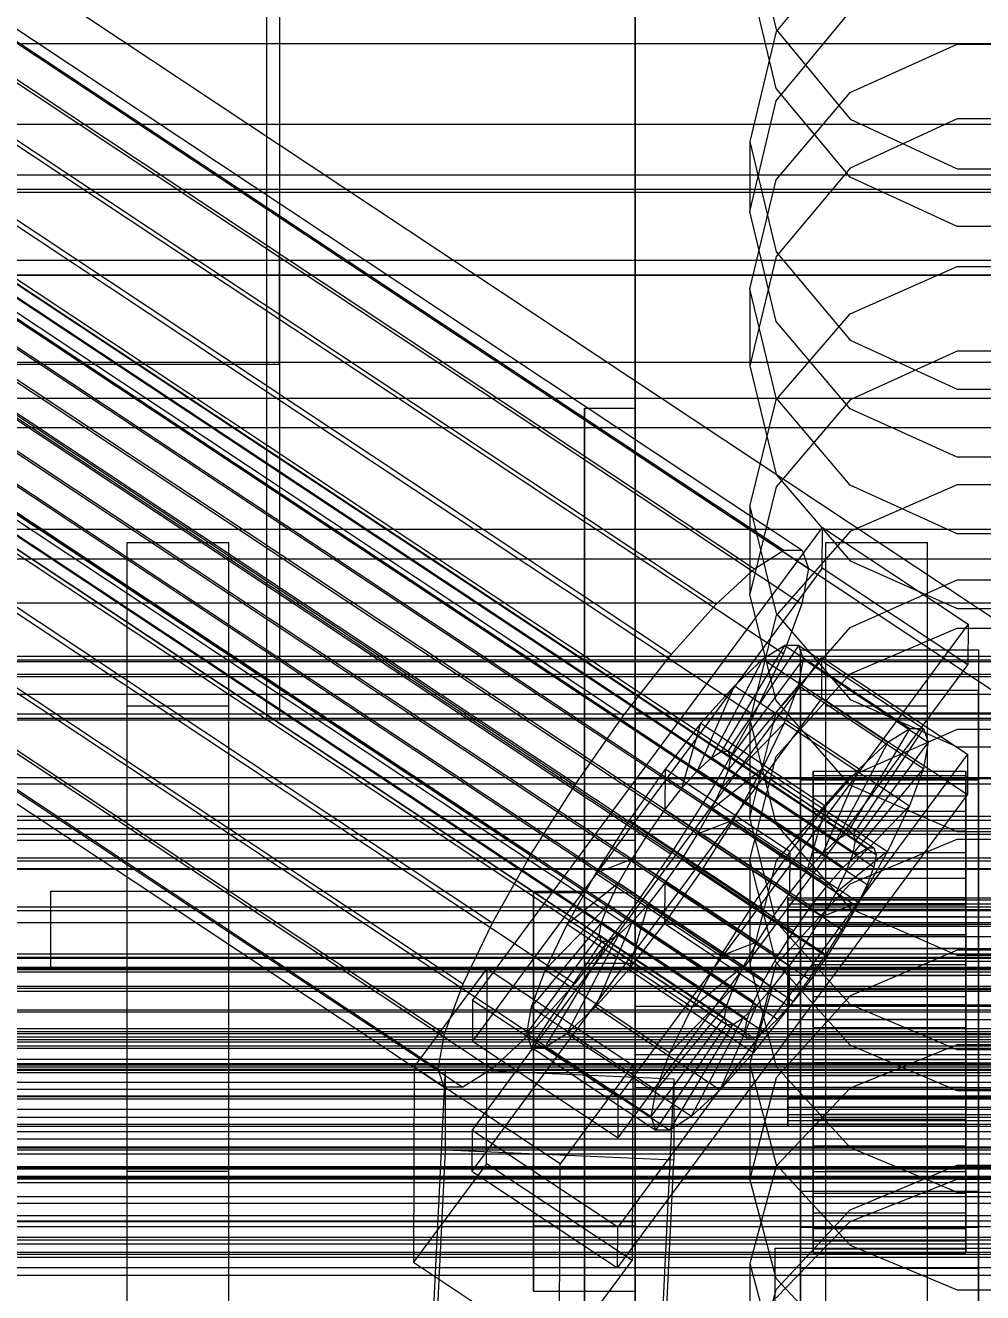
# Model space of a CAD drawing. Header units: millimetres. Extents: x -2500 to 58855, y -53268 to 6837.
# Drawn here: x -208 to -132.7, y -34480.1 to -34380.3 of the extents above; entities that cross this region are included whole.
import ezdxf

# ---------------------------------------------------------------- set-up
doc = ezdxf.new("R2010")
doc.units = ezdxf.units.MM
for name, color, linetype, lineweight in [('COTAS_O', 1, 'Continuous', 0), ('COTAS_R', 1, 'Continuous', 0), ('frontal_briquetadora', 7, 'Continuous', 0), ('frontal_C01', 7, 'Continuous', 0), ('frontal_C02', 7, 'Continuous', 0), ('frontal_C03', 7, 'Continuous', 0), ('frontal_mezcladora', 7, 'Continuous', 0), ('frontal_secador', 7, 'Continuous', 0), ('frontal_tolva', 7, 'Continuous', 0), ('frontal_tolva-C01', 7, 'Continuous', 0)]:
    doc.layers.add(name, color=color, linetype=linetype, lineweight=lineweight)
doc.dimstyles.new('R19_100', dxfattribs={"dimtxt": 250, "dimasz": 150, "dimexe": 150, "dimexo": 80, "dimgap": 100, "dimtad": 1, "dimtih": 1, "dimtoh": 1, "dimdsep": 46, "dimcen": 0.09, "dimadec": 0, "dimazin": 0, "dimtfac": 1, "dimtdec": 4, "dimtofl": 0, "dimtmove": 0, "dimatfit": 3, "dimfxl": 1, "dimtolj": 1, "dimtzin": 0, "dimarcsym": 0})

# ---------------------------------------------------------------- blocks, each defined once
blk = doc.blocks.new('*D37')
at = {"layer": 'COTAS_R', "color": 0, "lineweight": -2, "transparency": 16777216}
for p, q in [((-1750, -35420), (-1750, -34450)), ((2600, -35420), (2600, -34450)), ((-1600, -34600), (2450, -34600))]:
    blk.add_line(p, q, dxfattribs=at)
at = {"layer": 'COTAS_R', "color": 0, "transparency": 16777216}
for points in [[(-1600, -34575), (-1600, -34625), (-1750, -34600)], [(2450, -34575), (2450, -34625), (2600, -34600)]]:
    blk.add_solid(points, dxfattribs=at)
at = {"layer": 'Defpoints', "color": 0, "transparency": 16777216}
for p in [(2600, -34600), (-1750, -35500), (2600, -35500)]:
    blk.add_point(p, dxfattribs=at)
blk = doc.blocks.new('*D39')
at = {"layer": 'COTAS_O', "color": 0, "lineweight": -2, "transparency": 16777216}
for p, q in [((-1725, -34320), (-1725, -33550)), ((1725, -34320), (1725, -33550)), ((-1575, -33700), (1575, -33700))]:
    blk.add_line(p, q, dxfattribs=at)
at = {"layer": 'COTAS_O', "color": 0, "transparency": 16777216}
for points in [[(-1575, -33675), (-1575, -33725), (-1725, -33700)], [(1575, -33675), (1575, -33725), (1725, -33700)]]:
    blk.add_solid(points, dxfattribs=at)
at = {"layer": 'Defpoints', "color": 0, "transparency": 16777216}
for p in [(1725, -33700), (-1725, -34400), (1725, -34400)]:
    blk.add_point(p, dxfattribs=at)
blk = doc.blocks.new('*D42')
at = {"layer": 'COTAS_O', "color": 0, "lineweight": -2, "transparency": 16777216}
for p, q in [((-570, -33700), (200, -33700)), ((50, -34750), (50, -33850)), ((-570, -34900), (200, -34900))]:
    blk.add_line(p, q, dxfattribs=at)
at = {"layer": 'COTAS_O', "color": 0, "transparency": 16777216}
for points in [[(25, -33850), (75, -33850), (50, -33700)], [(25, -34750), (75, -34750), (50, -34900)]]:
    blk.add_solid(points, dxfattribs=at)
at = {"layer": 'Defpoints', "color": 0, "transparency": 16777216}
for p in [(-650, -33700), (50, -33700), (-650, -34900)]:
    blk.add_point(p, dxfattribs=at)
blk = doc.blocks.new('*D43')
at = {"layer": 'COTAS_O', "color": 0, "lineweight": -2, "transparency": 16777216}
for p, q in [((-650, -34820), (-650, -34050)), ((650, -34820), (650, -34050)), ((-500, -34200), (500, -34200))]:
    blk.add_line(p, q, dxfattribs=at)
at = {"layer": 'COTAS_O', "color": 0, "transparency": 16777216}
for points in [[(-500, -34175), (-500, -34225), (-650, -34200)], [(500, -34175), (500, -34225), (650, -34200)]]:
    blk.add_solid(points, dxfattribs=at)
at = {"layer": 'Defpoints', "color": 0, "transparency": 16777216}
for p in [(650, -34200), (-650, -34900), (650, -34900)]:
    blk.add_point(p, dxfattribs=at)

msp = doc.modelspace()

# ---------------------------------------------------------------- linework, layer by layer
at = {"layer": 'frontal_briquetadora'}
for p, q in [((-188, -34365.89), (-188, -34381.1)), ((-151, -34371.863), (-148.92, -34380.664)), ((-160, -34383.153), (-160, -34372.127)), ((-160, -34383.24), (-160, -34372.205)), ((-160, -34372.717), (-160, -34391.832)), ((-160, -34373.318), (-160, -34392.425)), ((-160, -34393.018), (-160, -34373.92)), ((-143.093, -34373.853), (-148.92, -34380.809)), ((-160, -34375.844), (-160, -34386.064)), ((-160, -34375.925), (-160, -34386.153)), ((-148.92, -34385.296), (-151, -34376.522)), ((-160, -34379.318), (-160, -34388.707)), ((-160, -34379.401), (-160, -34388.798)), ((-148.92, -34386.283), (-143.094, -34379.254)), ((-148.92, -34380.809), (-151, -34389.484)), ((-148.92, -34380.664), (-143.093, -34387.722)), ((-188, -34381.1), (-188, -34394.762)), ((-143.093, -34385.622), (-134.673, -34381.804)), ((-134.673, -34381.804), (-125.327, -34381.804)), ((-160, -34391.516), (-160, -34383.153)), ((-160, -34391.61), (-160, -34383.24)), ((-143.094, -34392.292), (-148.92, -34385.296)), ((-148.92, -34392.502), (-143.093, -34385.622)), ((-160, -34386.064), (-160, -34393.549)), ((-160, -34386.153), (-160, -34393.644)), ((-151, -34394.99), (-148.92, -34386.283)), ((-134.674, -34387.688), (-143.094, -34391.571)), ((-143.093, -34387.722), (-134.673, -34391.639)), ((-125.326, -34387.688), (-134.674, -34387.688)), ((-160, -34388.707), (-160, -34395.296)), ((-160, -34388.798), (-160, -34395.393)), ((-151, -34389.484), (-151, -34394.99)), ((-151, -34389.484), (-148.92, -34398.159)), ((-160, -34397.01), (-160, -34391.516)), ((-160, -34397.108), (-160, -34391.61)), ((-160, -34391.832), (-160, -34410.648)), ((-143.094, -34391.571), (-148.92, -34398.53)), ((-134.673, -34391.639), (-125.327, -34391.639)), ((-160, -34392.425), (-160, -34411.23)), ((-151, -34401.081), (-148.92, -34392.502)), ((-134.674, -34396.159), (-143.094, -34392.292)), ((-160, -34411.813), (-160, -34393.018)), ((-160, -34393.549), (-160, -34398.115)), ((-160, -34393.644), (-160, -34398.214)), ((-188, -34394.762), (-188, -34406.677)), ((-160, -34395.296), (-160, -34398.924)), ((-160, -34395.393), (-160, -34399.023)), ((-148.92, -34403.634), (-151, -34394.99)), ((-125.326, -34396.159), (-134.674, -34396.159)), ((-160, -34399.5), (-160, -34397.01)), ((-160, -34399.6), (-160, -34397.108)), ((-188, -34399.964), (-188, -34398.226)), ((-160, -34398.115), (-160, -34399.65)), ((-160, -34398.214), (-160, -34399.75)), ((-148.92, -34398.53), (-151, -34407.145)), ((-148.92, -34398.159), (-143.093, -34405.116)), ((-160, -34398.924), (-160, -34399.5)), ((-160, -34399.023), (-160, -34399.6)), ((-143.093, -34403.051), (-134.673, -34399.304)), ((-134.673, -34399.304), (-125.327, -34399.304)), ((-188, -34403.095), (-188, -34399.964)), ((-151, -34401.081), (-151, -34407.145)), ((-148.92, -34409.66), (-151, -34401.081)), ((-188, -34407), (-188, -34403.095)), ((-148.92, -34409.801), (-143.093, -34403.051)), ((-143.094, -34410.517), (-148.92, -34403.634)), ((-143.093, -34405.116), (-134.673, -34408.976)), ((-188, -34406.677), (-188, -34416.673)), ((-134.674, -34405.988), (-143.094, -34409.807)), ((-125.326, -34405.988), (-134.674, -34405.988)), ((-430, -34407), (-188, -34407)), ((-188, -34407), (-188, -34410.905)), ((-151, -34407.145), (-148.92, -34415.689)), ((-151, -34418.219), (-148.92, -34409.801)), ((-143.093, -34416.54), (-148.92, -34409.66)), ((-143.094, -34409.807), (-148.92, -34416.648)), ((-134.673, -34408.976), (-125.327, -34408.976)), ((-164, -34410.477), (-164, -34454.149)), ((-164, -34448.619), (-164, -34410.477)), ((-164, -34410.477), (-160, -34410.477)), ((-160, -34454.149), (-160, -34410.477)), ((-160, -34410.477), (-160, -34448.619)), ((-160, -34410.648), (-160, -34429.115)), ((-134.674, -34414.319), (-143.094, -34410.517)), ((-188, -34410.905), (-188, -34414.036)), ((-160, -34411.23), (-160, -34429.686)), ((-160, -34430.257), (-160, -34411.813)), ((-188, -34414.036), (-188, -34415.774)), ((-125.326, -34414.319), (-134.674, -34414.319)), ((-148.92, -34415.689), (-143.094, -34422.488)), ((-188, -34416.673), (-188, -34424.603)), ((-148.92, -34416.648), (-151, -34425.108)), ((-134.673, -34416.505), (-143.093, -34420.17)), ((-134.673, -34420.358), (-143.093, -34416.54)), ((-125.327, -34416.505), (-134.673, -34416.505)), ((-151, -34418.219), (-151, -34425.108)), ((-151, -34418.219), (-148.92, -34426.637)), ((-143.093, -34420.17), (-148.92, -34426.776)), ((-125.327, -34420.358), (-134.673, -34420.358)), ((-143.094, -34422.488), (-134.674, -34426.241)), ((-188, -34424.603), (-188, -34430.351)), ((-143.094, -34427.72), (-134.674, -34423.972)), ((-134.674, -34423.972), (-125.326, -34423.972)), ((-148.92, -34433.486), (-151, -34425.108)), ((-148.92, -34426.776), (-151, -34435.012)), ((-148.92, -34426.637), (-143.093, -34433.388)), ((-134.674, -34426.241), (-125.326, -34426.241)), ((-148.92, -34434.426), (-143.094, -34427.72)), ((-143.093, -34431.392), (-134.673, -34427.785)), ((-134.673, -34427.785), (-125.327, -34427.785)), ((-160, -34429.115), (-160, -34447.187)), ((-160, -34429.686), (-160, -34447.745)), ((-188, -34430.351), (-188, -34433.833)), ((-160, -34448.302), (-160, -34430.257)), ((-148.92, -34437.891), (-143.093, -34431.392)), ((-143.094, -34440.145), (-148.92, -34433.486)), ((-143.093, -34433.388), (-134.673, -34437.134)), ((-188, -34433.833), (-188, -34435)), ((-160, -34434.477), (-160, -34478.149)), ((200, -34434.477), (-160, -34434.477)), ((-160, -34434.477), (-160, -34439.62)), ((-151, -34442.708), (-148.92, -34434.426)), ((-151, -34435.012), (-151, -34442.708)), ((-151, -34435.012), (-148.92, -34443.249)), ((-134.674, -34435.765), (-143.094, -34439.459)), ((-125.326, -34435.765), (-134.674, -34435.765)), ((-134.673, -34437.134), (-125.327, -34437.134)), ((-160, -34441.272), (-160, -34438.696)), ((-160, -34438.696), (-160, -34442.962)), ((-151, -34445.996), (-148.92, -34437.891)), ((-160, -34483.291), (-160, -34439.62)), ((-160, -34439.62), (200, -34439.62)), ((-143.094, -34439.459), (-148.92, -34446.067)), ((-134.674, -34443.818), (-143.094, -34440.145)), ((-160, -34450.299), (-160, -34441.272)), ((-148.92, -34450.901), (-151, -34442.708)), ((-160, -34442.962), (-160, -34453.421)), ((-148.92, -34443.249), (-143.093, -34449.855)), ((-210, -34444.477), (-160, -34444.477)), ((-164, -34444.477), (-160, -34444.477)), ((-164, -34474.477), (-164, -34444.477)), ((-160, -34474.477), (-160, -34444.477)), ((-143.093, -34447.906), (-134.673, -34444.394)), ((-125.326, -34443.818), (-134.674, -34443.818)), ((-134.673, -34444.394), (-125.327, -34444.394)), ((-160, -34448.416), (-160, -34444.991)), ((-151, -34445.996), (-151, -34454.221)), ((-148.92, -34454.101), (-151, -34445.996)), ((-148.92, -34446.067), (-151, -34454.221)), ((-160, -34447.187), (-160, -34464.816)), ((-160, -34447.745), (-160, -34465.36)), ((-206, -34448.477), (-164, -34448.477)), ((-206, -34454.477), (-206, -34448.477)), ((-168, -34474.822), (-168, -34448.619)), ((-168, -34448.619), (-168, -34453.761)), ((-160, -34448.619), (-168, -34448.619)), ((-164, -34454.477), (-164, -34448.477)), ((-164, -34492.29), (-164, -34448.619)), ((-160, -34448.619), (-164, -34448.619)), ((-160, -34465.903), (-160, -34448.302)), ((-160, -34458.171), (-160, -34448.416)), ((-160, -34448.619), (-160, -34492.29)), ((-160, -34448.619), (-160, -34474.822)), ((-160, -34453.761), (-160, -34448.619)), ((-148.92, -34454.234), (-143.093, -34447.906)), ((-160, -34464.401), (-160, -34450.299)), ((-143.093, -34449.855), (-134.673, -34453.52)), ((-160, -34453.453), (-160, -34450.877)), ((-160, -34450.877), (-160, -34455.143)), ((-160, -34451.11), (-160, -34483.291)), ((200, -34451.11), (-160, -34451.11)), ((-160, -34451.11), (-160, -34457.538)), ((-143.094, -34457.404), (-148.92, -34450.901)), ((-168, -34453.761), (-168, -34479.964)), ((-168, -34453.761), (-160, -34453.761)), ((-160, -34453.421), (-160, -34468.481)), ((-160, -34462.48), (-160, -34453.453)), ((-160, -34479.964), (-160, -34453.761)), ((-134.674, -34453.127), (-143.094, -34456.734)), ((-125.326, -34453.127), (-134.674, -34453.127)), ((-134.673, -34453.52), (-125.327, -34453.52)), ((-206, -34454.477), (-164, -34454.477)), ((-164, -34454.149), (-164, -34698)), ((-164, -34492.29), (-164, -34454.149)), ((-164, -34454.149), (-160, -34454.149)), ((-160, -34698), (-160, -34454.149)), ((-160, -34454.149), (-160, -34492.29)), ((-151, -34454.221), (-148.92, -34462.278)), ((-151, -34462.125), (-148.92, -34454.234)), ((-143.093, -34460.601), (-148.92, -34454.101)), ((-160, -34455.143), (-160, -34465.602)), ((-143.094, -34456.734), (-148.92, -34463.181)), ((-160, -34489.719), (-160, -34457.538)), ((-160, -34457.538), (200, -34457.538)), ((-134.674, -34460.988), (-143.094, -34457.404)), ((-160, -34472.77), (-160, -34458.171)), ((-134.673, -34460.596), (-143.093, -34464.004)), ((-134.673, -34464.208), (-143.093, -34460.601)), ((-125.327, -34460.596), (-134.673, -34460.596)), ((-160, -34461.368), (-160, -34489.719)), ((200, -34461.368), (-160, -34461.368)), ((-160, -34461.368), (-160, -34463.94)), ((-125.326, -34460.988), (-134.674, -34460.988)), ((-160, -34476.582), (-160, -34462.48)), ((-151, -34462.125), (-151, -34471.125)), ((-151, -34462.125), (-148.92, -34470.016)), ((-148.92, -34462.278), (-143.094, -34468.668)), ((-148.92, -34463.181), (-151, -34471.125)), ((-160, -34492.29), (-160, -34463.94)), ((-160, -34463.94), (200, -34463.94)), ((-160, -34481.433), (-160, -34464.401)), ((-143.093, -34464.004), (-148.92, -34470.145)), ((-125.327, -34464.208), (-134.673, -34464.208)), ((-160, -34464.816), (-160, -34481.959)), ((-160, -34465.36), (-160, -34482.486)), ((-160, -34465.602), (-160, -34480.662)), ((-160, -34483.013), (-160, -34465.903)), ((-160, -34468.481), (-160, -34485.849)), ((-143.094, -34468.668), (-134.674, -34472.188)), ((-148.92, -34470.145), (-151, -34477.803)), ((-148.92, -34470.016), (-143.093, -34476.344)), ((-143.094, -34473.572), (-134.674, -34470.06)), ((-134.674, -34470.06), (-125.326, -34470.06)), ((-148.92, -34478.964), (-151, -34471.125)), ((-143.093, -34474.485), (-134.673, -34471.151)), ((-134.673, -34471.151), (-125.327, -34471.151)), ((-134.674, -34472.188), (-125.326, -34472.188)), ((-160, -34489.991), (-160, -34472.77)), ((-148.92, -34479.841), (-143.094, -34473.572)), ((-210, -34474.477), (-160, -34474.477)), ((-164, -34474.477), (-160, -34474.477)), ((-148.92, -34480.494), (-143.093, -34474.485)), ((-168, -34479.964), (-168, -34474.822)), ((-168, -34474.822), (-160, -34474.822)), ((-160, -34474.822), (-160, -34479.964)), ((-160, -34493.614), (-160, -34476.582)), ((-143.093, -34476.344), (-134.673, -34479.856)), ((-160, -34478.149), (-160, -34722)), ((200, -34478.149), (-160, -34478.149)), ((-160, -34478.149), (-160, -34483.291)), ((-151, -34477.803), (-151, -34487.557)), ((-151, -34477.803), (-148.92, -34485.461)), ((-143.094, -34485.172), (-148.92, -34478.964)), ((-168, -34479.964), (-160, -34479.964)), ((-151, -34487.557), (-148.92, -34479.841)), ((-134.673, -34479.856), (-125.327, -34479.856))]:
    msp.add_line(p, q, dxfattribs=at)
at = {"layer": 'frontal_C01'}
for p, q in [((-332.629, -34299.324), (-148.32, -34421.655)), ((-331.181, -34299.317), (-146.872, -34421.648)), ((-334.938, -34300.771), (-150.629, -34423.103)), ((-330.692, -34300.75), (-146.383, -34423.082)), ((-356.348, -34303.694), (-142.549, -34445.599)), ((-355.53, -34303.182), (-141.731, -34445.086)), ((-355.017, -34303.179), (-141.218, -34445.083)), ((-354.844, -34303.687), (-141.045, -34445.591)), ((-337.95, -34303.56), (-153.641, -34425.891)), ((-331.197, -34303.526), (-146.887, -34425.858)), ((-357.415, -34304.683), (-143.617, -34446.587)), ((-355.022, -34304.671), (-141.224, -34446.575)), ((-358.659, -34306.079), (-144.861, -34447.983)), ((-355.541, -34306.063), (-141.742, -34447.968)), ((-146.196, -34449.692), (-359.995, -34307.788)), ((-356.363, -34307.77), (-142.565, -34449.674)), ((-341.461, -34307.5), (-157.152, -34429.832)), ((-332.659, -34307.456), (-148.35, -34429.788)), ((-361.332, -34309.693), (-147.533, -34451.597)), ((-357.434, -34309.674), (-143.635, -34451.578)), ((-362.578, -34311.665), (-148.779, -34453.569)), ((-358.68, -34311.645), (-144.881, -34453.55)), ((-160.922, -34434.655), (-345.231, -34312.323)), ((-334.981, -34312.272), (-150.672, -34434.604)), ((-363.648, -34313.569), (-149.85, -34455.473)), ((-360.017, -34313.551), (-146.218, -34455.455)), ((-364.471, -34315.275), (-150.672, -34457.18)), ((-361.352, -34315.26), (-147.554, -34457.164)), ((-364.989, -34316.668), (-151.191, -34458.572)), ((-362.596, -34316.656), (-148.798, -34458.56)), ((-365.168, -34317.652), (-151.369, -34459.556)), ((-363.664, -34317.644), (-149.865, -34459.548)), ((-349.002, -34317.701), (-164.693, -34440.032)), ((-338.003, -34317.646), (-153.694, -34439.977)), ((-364.995, -34318.159), (-151.196, -34460.064)), ((-364.482, -34318.157), (-150.683, -34460.061)), ((-352.519, -34323.266), (-168.21, -34445.597)), ((-341.52, -34323.211), (-157.211, -34445.542)), ((-355.541, -34328.639), (-171.232, -34450.971)), ((-345.291, -34328.588), (-160.982, -34450.92)), ((-357.863, -34333.455), (-173.554, -34455.787)), ((-349.061, -34333.411), (-164.752, -34455.743)), ((-359.326, -34337.385), (-175.016, -34459.717)), ((-352.572, -34337.351), (-168.263, -34459.683)), ((-359.83, -34340.161), (-175.521, -34462.493)), ((-355.584, -34340.14), (-171.275, -34462.472)), ((-359.341, -34341.595), (-175.032, -34463.926)), ((-357.893, -34341.588), (-173.584, -34463.919)), ((-130, -34428.251), (-228.298, -34363.008)), ((-228.298, -34368.695), (-130, -34433.939)), ((-172.809, -34457.09), (-145.277, -34419.851)), ((-145.289, -34423.053), (-145.277, -34419.851)), ((-145.277, -34419.851), (-133.809, -34427.463)), ((-150.629, -34423.103), (-148.32, -34421.655)), ((-148.32, -34421.655), (-146.872, -34421.648)), ((-146.872, -34421.648), (-146.383, -34423.082)), ((-145.289, -34423.053), (-172.821, -34460.292)), ((-153.641, -34425.891), (-150.629, -34423.103)), ((-146.383, -34423.082), (-146.887, -34425.858)), ((-133.821, -34430.664), (-145.289, -34423.053)), ((-157.152, -34429.832), (-153.641, -34425.891)), ((-146.887, -34425.858), (-148.35, -34429.788)), ((-133.809, -34427.463), (-161.341, -34464.702)), ((-133.809, -34427.463), (-133.821, -34430.664)), ((-153.199, -34437.474), (-148.226, -34429.155)), ((-152.686, -34437.472), (-147.143, -34429.149)), ((-148.35, -34429.788), (-150.672, -34434.604)), ((-148.226, -34429.155), (-149.953, -34430.237)), ((-147.143, -34429.149), (-148.226, -34429.155)), ((-148.226, -34429.155), (-138.396, -34435.679)), ((-147.143, -34429.149), (-137.313, -34435.674)), ((-146.777, -34430.222), (-147.143, -34429.149)), ((-147, -34432.69), (-147, -34429.489)), ((-147, -34429.489), (-133, -34429.489)), ((-147, -34474.962), (-147, -34429.489)), ((-133, -34429.489), (-133, -34432.69)), ((-133, -34429.489), (-133, -34474.962)), ((-172.847, -34467.335), (-145.315, -34430.096)), ((-161.353, -34467.903), (-133.821, -34430.664)), ((-160.922, -34434.655), (-157.152, -34429.832)), ((-154.017, -34437.987), (-149.953, -34430.237)), ((-152.513, -34437.98), (-146.777, -34430.222)), ((-149.953, -34430.237), (-152.207, -34432.323)), ((-149.953, -34430.237), (-140.123, -34436.762)), ((-147.155, -34432.298), (-146.777, -34430.222)), ((-146.777, -34430.222), (-136.948, -34436.746)), ((-145.327, -34433.298), (-145.315, -34430.096)), ((-145.315, -34430.096), (-133.847, -34437.708)), ((-155.085, -34438.975), (-152.207, -34432.323)), ((-152.207, -34432.323), (-154.833, -34435.271)), ((-152.692, -34438.963), (-147.155, -34432.298)), ((-152.207, -34432.323), (-142.377, -34438.848)), ((-148.249, -34435.238), (-147.155, -34432.298)), ((-147.155, -34432.298), (-137.325, -34438.823)), ((-133, -34432.69), (-147, -34432.69)), ((-147, -34432.69), (-147, -34478.164)), ((-133, -34478.164), (-133, -34432.69)), ((-145.327, -34433.298), (-172.859, -34470.537)), ((-133.859, -34440.91), (-145.327, -34433.298)), ((-164.693, -34440.032), (-160.922, -34434.655)), ((-150.672, -34434.604), (-153.694, -34439.977)), ((-154.833, -34435.271), (-157.653, -34438.879)), ((-156.329, -34440.371), (-154.833, -34435.271)), ((-154.833, -34435.271), (-145.003, -34441.795)), ((-153.21, -34440.356), (-148.249, -34435.238)), ((-149.985, -34438.84), (-148.249, -34435.238)), ((-148.249, -34435.238), (-138.419, -34441.762)), ((-138.396, -34435.679), (-143.369, -34443.999)), ((-137.313, -34435.674), (-142.856, -34443.996)), ((-140.123, -34436.762), (-138.396, -34435.679)), ((-138.396, -34435.679), (-137.313, -34435.674)), ((-137.313, -34435.674), (-136.948, -34436.746)), ((-140.123, -34436.762), (-144.188, -34444.511)), ((-136.948, -34436.746), (-142.683, -34444.504)), ((-142.377, -34438.848), (-140.123, -34436.762)), ((-136.948, -34436.746), (-137.325, -34438.823)), ((-133.847, -34437.708), (-161.379, -34474.947)), ((-154.017, -34437.987), (-153.199, -34437.474)), ((-153.199, -34437.474), (-152.686, -34437.472)), ((-143.369, -34443.999), (-153.199, -34437.474)), ((-142.856, -34443.996), (-152.686, -34437.472)), ((-152.686, -34437.472), (-152.513, -34437.98)), ((-133.847, -34437.708), (-133.859, -34440.91)), ((-155.085, -34438.975), (-154.017, -34437.987)), ((-144.188, -34444.511), (-154.017, -34437.987)), ((-152.513, -34437.98), (-152.692, -34438.963)), ((-142.683, -34444.504), (-152.513, -34437.98)), ((-157.653, -34438.879), (-160.474, -34442.901)), ((-157.653, -34438.879), (-157.665, -34442.08)), ((-147.823, -34445.403), (-157.653, -34438.879)), ((-156.329, -34440.371), (-155.085, -34438.975)), ((-145.255, -34445.5), (-155.085, -34438.975)), ((-154.033, -34442.062), (-149.985, -34438.84)), ((-152.692, -34438.963), (-153.21, -34440.356)), ((-142.862, -34445.488), (-152.692, -34438.963)), ((-152.246, -34442.86), (-149.985, -34438.84)), ((-149.985, -34438.84), (-140.156, -34445.365)), ((-147, -34442.936), (-147, -34439.734)), ((-147, -34439.734), (-133, -34439.734)), ((-147, -34485.207), (-147, -34439.734)), ((-146, -34449.02), (-146, -34439.041)), ((-146, -34439.041), (-146, -34439.372)), ((-146, -34439.041), (-134, -34439.041)), ((-146, -34440.002), (-146, -34439.041)), ((-146, -34449.177), (-146, -34439.372)), ((-146, -34439.372), (-146, -34440.972)), ((-146, -34439.372), (-134, -34439.372)), ((-142.377, -34438.848), (-145.255, -34445.5)), ((-145.003, -34441.795), (-142.377, -34438.848)), ((-137.325, -34438.823), (-142.862, -34445.488)), ((-137.325, -34438.823), (-138.419, -34441.762)), ((-134, -34439.372), (-134, -34439.041)), ((-134, -34439.041), (-134, -34449.02)), ((-134, -34439.041), (-134, -34440.002)), ((-134, -34440.972), (-134, -34439.372)), ((-134, -34439.372), (-134, -34449.177)), ((-133, -34439.734), (-133, -34442.936)), ((-133, -34439.734), (-133, -34485.207)), ((-168.21, -34445.597), (-164.693, -34440.032)), ((-157.665, -34442.08), (-156.329, -34440.371)), ((-153.694, -34439.977), (-157.211, -34445.542)), ((-146.499, -34446.896), (-156.329, -34440.371)), ((-153.21, -34440.356), (-154.033, -34442.062)), ((-143.38, -34446.88), (-153.21, -34440.356)), ((-146, -34449.475), (-146, -34440.002)), ((-146, -34440.002), (-134, -34440.002)), ((-146, -34442.189), (-146, -34440.002)), ((-134, -34440.002), (-134, -34449.475)), ((-134, -34440.002), (-134, -34442.189)), ((-161.391, -34478.149), (-133.859, -34440.91)), ((-147.823, -34445.403), (-145.003, -34441.795)), ((-145.003, -34441.795), (-146.499, -34446.896)), ((-146, -34449.935), (-146, -34440.972)), ((-146, -34440.972), (-146, -34443.733)), ((-146, -34440.972), (-134, -34440.972)), ((-138.419, -34441.762), (-143.38, -34446.88)), ((-138.419, -34441.762), (-140.156, -34445.365)), ((-134, -34443.733), (-134, -34440.972)), ((-134, -34440.972), (-134, -34449.935)), ((-159.001, -34443.986), (-157.665, -34442.08)), ((-157.665, -34442.08), (-147.835, -34448.605)), ((-154.033, -34442.062), (-155.103, -34443.966)), ((-144.203, -34448.587), (-154.033, -34442.062)), ((-146, -34450.512), (-146, -34442.189)), ((-146, -34442.189), (-134, -34442.189)), ((-146, -34445.455), (-146, -34442.189)), ((-134, -34442.189), (-134, -34450.512)), ((-134, -34442.189), (-134, -34445.455)), ((-160.474, -34442.901), (-163.105, -34447.064)), ((-159.001, -34443.986), (-160.474, -34442.901)), ((-160.474, -34442.901), (-150.644, -34449.425)), ((-155.103, -34443.966), (-152.246, -34442.86)), ((-154.877, -34447.023), (-152.246, -34442.86)), ((-152.246, -34442.86), (-142.416, -34449.384)), ((-133, -34442.936), (-147, -34442.936)), ((-147, -34442.936), (-147, -34488.409)), ((-146, -34451.243), (-146, -34443.733)), ((-146, -34443.733), (-146, -34447.467)), ((-146, -34443.733), (-134, -34443.733)), ((-134, -34447.467), (-134, -34443.733)), ((-134, -34443.733), (-134, -34451.243)), ((-133, -34488.409), (-133, -34442.936)), ((-160.247, -34445.958), (-159.001, -34443.986)), ((-149.171, -34450.51), (-159.001, -34443.986)), ((-155.103, -34443.966), (-156.35, -34445.938)), ((-145.274, -34450.491), (-155.103, -34443.966)), ((-144.188, -34444.511), (-145.255, -34445.5)), ((-143.369, -34443.999), (-144.188, -34444.511)), ((-142.856, -34443.996), (-143.369, -34443.999)), ((-142.862, -34445.488), (-142.683, -34444.504)), ((-142.683, -34444.504), (-142.856, -34443.996)), ((-171.232, -34450.971), (-168.21, -34445.597)), ((-157.211, -34445.542), (-160.982, -34450.92)), ((-150.644, -34449.425), (-147.823, -34445.403)), ((-147.835, -34448.605), (-147.823, -34445.403)), ((-145.255, -34445.5), (-146.499, -34446.896)), ((-146, -34452.058), (-146, -34445.455)), ((-146, -34445.455), (-134, -34445.455)), ((-146, -34449.575), (-146, -34445.455)), ((-140.156, -34445.365), (-144.203, -34448.587)), ((-143.617, -34446.587), (-142.549, -34445.599)), ((-143.38, -34446.88), (-142.862, -34445.488)), ((-142.549, -34445.599), (-141.731, -34445.086)), ((-140.156, -34445.365), (-142.416, -34449.384)), ((-141.731, -34445.086), (-141.218, -34445.083)), ((-141.045, -34445.591), (-141.224, -34446.575)), ((-141.218, -34445.083), (-141.045, -34445.591)), ((-134, -34445.455), (-134, -34452.058)), ((-134, -34445.455), (-134, -34449.575)), ((-160.247, -34445.958), (-163.105, -34447.064)), ((-161.318, -34447.862), (-160.247, -34445.958)), ((-150.417, -34452.482), (-160.247, -34445.958)), ((-156.35, -34445.938), (-157.686, -34447.844)), ((-156.35, -34445.938), (-154.877, -34447.023)), ((-146.52, -34452.463), (-156.35, -34445.938)), ((-144.861, -34447.983), (-143.617, -34446.587)), ((-141.224, -34446.575), (-141.742, -34447.968)), ((-163.105, -34447.064), (-165.365, -34451.083)), ((-163.105, -34447.064), (-153.275, -34453.588)), ((-157.698, -34451.045), (-154.877, -34447.023)), ((-154.877, -34447.023), (-145.047, -34453.547)), ((-146.499, -34446.896), (-147.835, -34448.605)), ((-146, -34453.011), (-146, -34447.467)), ((-146, -34447.467), (-146, -34451.918)), ((-146, -34447.467), (-134, -34447.467)), ((-144.203, -34448.587), (-143.38, -34446.88)), ((-134, -34451.918), (-134, -34447.467)), ((-134, -34447.467), (-134, -34453.011)), ((-161.318, -34447.862), (-165.365, -34451.083)), ((-162.14, -34449.568), (-161.318, -34447.862)), ((-151.488, -34454.386), (-161.318, -34447.862)), ((-157.686, -34447.844), (-159.022, -34449.552)), ((-157.686, -34447.844), (-157.698, -34451.045)), ((-147.856, -34454.368), (-157.686, -34447.844)), ((-147.835, -34448.605), (-149.171, -34450.51)), ((-146.196, -34449.692), (-144.861, -34447.983)), ((-145.274, -34450.491), (-144.203, -34448.587)), ((-141.742, -34447.968), (-142.565, -34449.674)), ((-162.14, -34449.568), (-167.102, -34454.686)), ((-162.659, -34450.961), (-162.14, -34449.568)), ((-152.311, -34456.092), (-162.14, -34449.568)), ((-159.022, -34449.552), (-160.518, -34454.653)), ((-159.022, -34449.552), (-160.266, -34450.949)), ((-149.192, -34456.077), (-159.022, -34449.552)), ((-153.275, -34453.588), (-150.644, -34449.425)), ((-150.644, -34449.425), (-149.171, -34450.51)), ((-148, -34449.475), (-148, -34449.02)), ((-148, -34449.02), (-148, -34449.177)), ((-148, -34449.02), (148, -34449.02)), ((-148, -34449.177), (-148, -34449.935)), ((-148, -34449.177), (148, -34449.177)), ((-148, -34450.512), (-148, -34449.475)), ((-148, -34449.475), (148, -34449.475)), ((-147.533, -34451.597), (-146.196, -34449.692)), ((-146, -34449.177), (-146, -34449.02)), ((-134, -34449.02), (-146, -34449.02)), ((-146, -34449.02), (-146, -34449.475)), ((-146, -34449.935), (-146, -34449.177)), ((-134, -34449.177), (-146, -34449.177)), ((-134, -34449.475), (-146, -34449.475)), ((-146, -34449.475), (-146, -34450.512)), ((-146, -34454.01), (-146, -34449.575)), ((-146, -34449.575), (-134, -34449.575)), ((-146, -34454.27), (-146, -34449.575)), ((-142.416, -34449.384), (-145.274, -34450.491)), ((-142.416, -34449.384), (-145.047, -34453.547)), ((-142.565, -34449.674), (-143.635, -34451.578)), ((-134, -34449.02), (-134, -34449.177)), ((-134, -34449.475), (-134, -34449.02)), ((-134, -34449.177), (-134, -34449.935)), ((-134, -34450.512), (-134, -34449.475)), ((-134, -34449.575), (-134, -34454.01)), ((-134, -34449.575), (-134, -34454.27)), ((-149.171, -34450.51), (-150.417, -34452.482)), ((-148, -34449.935), (-148, -34451.243)), ((-148, -34449.935), (148, -34449.935)), ((-148, -34452.058), (-148, -34450.512)), ((-148, -34450.512), (148, -34450.512)), ((-146.52, -34452.463), (-145.274, -34450.491)), ((-146, -34451.243), (-146, -34449.935)), ((-134, -34449.935), (-146, -34449.935)), ((-134, -34450.512), (-146, -34450.512)), ((-146, -34450.512), (-146, -34452.058)), ((-134, -34449.935), (-134, -34451.243)), ((-134, -34452.058), (-134, -34450.512)), ((-173.554, -34455.787), (-171.232, -34450.971)), ((-162.659, -34450.961), (-168.196, -34457.626)), ((-165.365, -34451.083), (-167.102, -34454.686)), ((-165.365, -34451.083), (-155.535, -34457.608)), ((-160.982, -34450.92), (-164.752, -34455.743)), ((-160.266, -34450.949), (-163.144, -34457.6)), ((-162.837, -34451.944), (-162.659, -34450.961)), ((-152.829, -34457.485), (-162.659, -34450.961)), ((-160.266, -34450.949), (-161.333, -34451.937)), ((-160.518, -34454.653), (-157.698, -34451.045)), ((-150.436, -34457.473), (-160.266, -34450.949)), ((-157.698, -34451.045), (-147.868, -34457.57)), ((-148.779, -34453.569), (-147.533, -34451.597)), ((-148, -34451.243), (-148, -34453.011)), ((-148, -34451.243), (148, -34451.243)), ((-146, -34453.011), (-146, -34451.243)), ((-134, -34451.243), (-146, -34451.243)), ((-143.635, -34451.578), (-144.881, -34453.55)), ((-134, -34451.243), (-134, -34453.011)), ((-162.837, -34451.944), (-168.573, -34459.702)), ((-162.664, -34452.452), (-168.208, -34460.775)), ((-162.151, -34452.45), (-167.125, -34460.769)), ((-161.333, -34451.937), (-165.397, -34459.687)), ((-162.664, -34452.452), (-162.837, -34451.944)), ((-153.008, -34458.469), (-162.837, -34451.944)), ((-162.151, -34452.45), (-162.664, -34452.452)), ((-152.835, -34458.976), (-162.664, -34452.452)), ((-161.333, -34451.937), (-162.151, -34452.45)), ((-152.321, -34458.974), (-162.151, -34452.45)), ((-151.503, -34458.461), (-161.333, -34451.937)), ((-153.275, -34453.588), (-150.417, -34452.482)), ((-150.417, -34452.482), (-151.488, -34454.386)), ((-148, -34454.01), (-148, -34452.058)), ((-148, -34452.058), (148, -34452.058)), ((-147.856, -34454.368), (-146.52, -34452.463)), ((-145.047, -34453.547), (-146.52, -34452.463)), ((-146, -34451.918), (-146, -34455.12)), ((-134, -34451.918), (-146, -34451.918)), ((-146, -34451.918), (-146, -34456.784)), ((-134, -34452.058), (-146, -34452.058)), ((-146, -34452.058), (-146, -34454.01)), ((-134, -34455.12), (-134, -34451.918)), ((-134, -34456.784), (-134, -34451.918)), ((-134, -34454.01), (-134, -34452.058)), ((-155.535, -34457.608), (-153.275, -34453.588)), ((-149.85, -34455.473), (-148.779, -34453.569)), ((-148, -34453.011), (-148, -34455.12)), ((-148, -34453.011), (148, -34453.011)), ((-145.047, -34453.547), (-147.868, -34457.57)), ((-144.881, -34453.55), (-146.218, -34455.455)), ((-146, -34455.12), (-146, -34453.011)), ((-134, -34453.011), (-146, -34453.011)), ((-134, -34453.011), (-134, -34455.12)), ((-177.394, -34462.336), (-171.658, -34454.578)), ((-171.715, -34469.946), (-171.658, -34454.578)), ((-171.658, -34454.578), (-160.19, -34462.189)), ((-167.102, -34454.686), (-168.196, -34457.626)), ((-167.102, -34454.686), (-157.272, -34461.21)), ((-163.144, -34457.6), (-160.518, -34454.653)), ((-160.518, -34454.653), (-150.688, -34461.177)), ((-155.535, -34457.608), (-151.488, -34454.386)), ((-151.488, -34454.386), (-152.311, -34456.092)), ((-149.192, -34456.077), (-147.856, -34454.368)), ((-148, -34456.234), (-148, -34454.01)), ((-148, -34454.01), (148, -34454.01)), ((-147.868, -34457.57), (-147.856, -34454.368)), ((-134, -34454.01), (-146, -34454.01)), ((-146, -34454.01), (-146, -34456.234)), ((-146, -34456.234), (-146, -34454.27)), ((-146, -34454.27), (-134, -34454.27)), ((-146, -34459.219), (-146, -34454.27)), ((-134, -34456.234), (-134, -34454.01)), ((-134, -34454.27), (-134, -34456.234)), ((-134, -34454.27), (-134, -34459.219)), ((-164.752, -34455.743), (-168.263, -34459.683)), ((-150.672, -34457.18), (-149.85, -34455.473)), ((-148, -34455.12), (-148, -34457.425)), ((148, -34455.12), (-148, -34455.12)), ((-146.218, -34455.455), (-147.554, -34457.164)), ((-146, -34455.12), (-134, -34455.12)), ((-146, -34457.425), (-146, -34455.12)), ((-134, -34455.12), (-134, -34457.425)), ((-175.016, -34459.717), (-173.554, -34455.787)), ((-157.272, -34461.21), (-152.311, -34456.092)), ((-152.311, -34456.092), (-152.829, -34457.485)), ((-150.688, -34461.177), (-149.192, -34456.077)), ((-150.436, -34457.473), (-149.192, -34456.077)), ((-148, -34458.578), (-148, -34456.234)), ((-148, -34456.234), (148, -34456.234)), ((-134, -34456.234), (-146, -34456.234)), ((-146, -34456.234), (-146, -34458.578)), ((-134, -34458.578), (-134, -34456.234)), ((-172.809, -34457.09), (-172.821, -34460.292)), ((-161.341, -34464.702), (-172.809, -34457.09)), ((-168.196, -34457.626), (-168.573, -34459.702)), ((-168.196, -34457.626), (-158.366, -34464.15)), ((-165.397, -34459.687), (-163.144, -34457.6)), ((-163.144, -34457.6), (-153.314, -34464.125)), ((-158.366, -34464.15), (-152.829, -34457.485)), ((-157.272, -34461.21), (-155.535, -34457.608)), ((-153.314, -34464.125), (-150.436, -34457.473)), ((-152.829, -34457.485), (-153.008, -34458.469)), ((-151.503, -34458.461), (-150.436, -34457.473)), ((-151.191, -34458.572), (-150.672, -34457.18)), ((-147.868, -34457.57), (-150.688, -34461.177)), ((-147.554, -34457.164), (-148.798, -34458.56)), ((-148, -34457.425), (-148, -34459.769)), ((-148, -34457.425), (148, -34457.425)), ((-146, -34457.425), (-146, -34456.784)), ((-146, -34456.784), (-146, -34461.733)), ((-146, -34456.784), (-134, -34456.784)), ((-146, -34459.769), (-146, -34457.425)), ((-134, -34457.425), (-146, -34457.425)), ((-134, -34461.733), (-134, -34456.784)), ((-134, -34456.784), (-134, -34457.425)), ((-134, -34457.425), (-134, -34459.769)), ((-158.743, -34466.227), (-153.008, -34458.469)), ((-155.567, -34466.211), (-151.503, -34458.461)), ((-153.008, -34458.469), (-152.835, -34458.976)), ((-152.321, -34458.974), (-151.503, -34458.461)), ((-151.369, -34459.556), (-151.191, -34458.572)), ((-148.798, -34458.56), (-149.865, -34459.548)), ((-148, -34460.883), (-148, -34458.578)), ((-148, -34458.578), (148, -34458.578)), ((-146, -34458.578), (-146, -34459.219)), ((-134, -34458.578), (-146, -34458.578)), ((-146, -34458.578), (-146, -34460.883)), ((-134, -34459.219), (-134, -34458.578)), ((-134, -34460.883), (-134, -34458.578)), ((-175.521, -34462.493), (-175.016, -34459.717)), ((-168.263, -34459.683), (-171.275, -34462.472)), ((-168.573, -34459.702), (-168.208, -34460.775)), ((-168.573, -34459.702), (-158.743, -34466.227)), ((-167.125, -34460.769), (-165.397, -34459.687)), ((-165.397, -34459.687), (-155.567, -34466.211)), ((-158.378, -34467.299), (-152.835, -34458.976)), ((-157.295, -34467.294), (-152.321, -34458.974)), ((-152.835, -34458.976), (-152.321, -34458.974)), ((-151.196, -34460.064), (-151.369, -34459.556)), ((-149.865, -34459.548), (-150.683, -34460.061)), ((-146, -34459.219), (-134, -34459.219)), ((-146, -34464.085), (-146, -34459.219)), ((-134, -34459.219), (-134, -34464.085)), ((-172.821, -34460.292), (-161.353, -34467.903)), ((-150.683, -34460.061), (-151.196, -34460.064)), ((-148, -34459.769), (-148, -34461.993)), ((-148, -34459.769), (148, -34459.769)), ((-146, -34461.993), (-146, -34459.769)), ((-146, -34459.769), (-146, -34461.733)), ((-134, -34459.769), (-146, -34459.769)), ((-134, -34461.733), (-134, -34459.769)), ((-134, -34459.769), (-134, -34461.993)), ((-168.208, -34460.775), (-167.125, -34460.769)), ((-168.208, -34460.775), (-158.378, -34467.299)), ((-167.125, -34460.769), (-157.295, -34467.294)), ((-158.366, -34464.15), (-157.272, -34461.21)), ((-150.688, -34461.177), (-153.314, -34464.125)), ((-148, -34462.992), (-148, -34460.883)), ((-148, -34460.883), (148, -34460.883)), ((-146, -34460.883), (-146, -34464.085)), ((-134, -34460.883), (-146, -34460.883)), ((-146, -34460.883), (-146, -34462.992)), ((-146, -34461.733), (-146, -34466.428)), ((-146, -34461.733), (-134, -34461.733)), ((-134, -34464.085), (-134, -34460.883)), ((-134, -34462.992), (-134, -34460.883)), ((-134, -34466.428), (-134, -34461.733)), ((-177.811, -34521.291), (-174.943, -34462.472)), ((-177.394, -34462.336), (-177.451, -34477.704)), ((-165.926, -34469.948), (-177.394, -34462.336)), ((-175.032, -34463.926), (-175.521, -34462.493)), ((-174.943, -34468.877), (-174.943, -34462.472)), ((-174.943, -34462.472), (-156.962, -34463.259)), ((-171.275, -34462.472), (-173.584, -34463.919)), ((-160.19, -34462.189), (-165.926, -34469.948)), ((-160.19, -34462.189), (-160.247, -34477.558)), ((-148, -34461.993), (-148, -34463.945)), ((-148, -34461.993), (148, -34461.993)), ((-146, -34463.945), (-146, -34461.993)), ((-146, -34461.993), (-146, -34466.428)), ((-134, -34461.993), (-146, -34461.993)), ((-134, -34466.428), (-134, -34461.993)), ((-134, -34461.993), (-134, -34463.945)), ((-156.962, -34463.259), (-159.83, -34522.078)), ((-156.962, -34463.259), (-156.962, -34469.663)), ((-148, -34464.76), (-148, -34462.992)), ((-148, -34462.992), (148, -34462.992)), ((-146, -34462.992), (-146, -34468.536)), ((-134, -34462.992), (-146, -34462.992)), ((-146, -34462.992), (-146, -34464.76)), ((-134, -34468.536), (-134, -34462.992)), ((-134, -34464.76), (-134, -34462.992)), ((-173.584, -34463.919), (-175.032, -34463.926)), ((-161.353, -34467.903), (-161.341, -34464.702)), ((-158.743, -34466.227), (-158.366, -34464.15)), ((-153.314, -34464.125), (-155.567, -34466.211)), ((-148, -34463.945), (-148, -34465.491)), ((-148, -34463.945), (148, -34463.945)), ((-146, -34465.491), (-146, -34463.945)), ((-146, -34463.945), (-146, -34470.548)), ((-134, -34463.945), (-146, -34463.945)), ((-146, -34464.085), (-134, -34464.085)), ((-146, -34468.536), (-146, -34464.085)), ((-134, -34470.548), (-134, -34463.945)), ((-134, -34463.945), (-134, -34465.491)), ((-134, -34464.085), (-134, -34468.536)), ((-148, -34466.068), (-148, -34464.76)), ((-148, -34464.76), (148, -34464.76)), ((-148, -34465.491), (-148, -34466.528)), ((-148, -34465.491), (148, -34465.491)), ((-146, -34464.76), (-146, -34472.27)), ((-134, -34464.76), (-146, -34464.76)), ((-146, -34464.76), (-146, -34466.068)), ((-146, -34466.528), (-146, -34465.491)), ((-146, -34465.491), (-146, -34473.814)), ((-134, -34465.491), (-146, -34465.491)), ((-134, -34472.27), (-134, -34464.76)), ((-134, -34466.068), (-134, -34464.76)), ((-134, -34473.814), (-134, -34465.491)), ((-134, -34465.491), (-134, -34466.528)), ((-158.378, -34467.299), (-158.743, -34466.227)), ((-155.567, -34466.211), (-157.295, -34467.294)), ((-148, -34466.826), (-148, -34466.068)), ((-148, -34466.068), (148, -34466.068)), ((-148, -34466.528), (-148, -34466.983)), ((-148, -34466.528), (148, -34466.528)), ((-146, -34466.068), (-146, -34475.031)), ((-134, -34466.068), (-146, -34466.068)), ((-146, -34466.068), (-146, -34466.826)), ((-146, -34466.428), (-146, -34470.548)), ((-146, -34466.428), (-134, -34466.428)), ((-146, -34466.983), (-146, -34466.528)), ((-146, -34466.528), (-146, -34476.001)), ((-134, -34466.528), (-146, -34466.528)), ((-134, -34475.031), (-134, -34466.068)), ((-134, -34466.826), (-134, -34466.068)), ((-134, -34470.548), (-134, -34466.428)), ((-134, -34476.001), (-134, -34466.528)), ((-134, -34466.528), (-134, -34466.983)), ((-172.847, -34467.335), (-172.859, -34470.537)), ((-161.379, -34474.947), (-172.847, -34467.335)), ((-157.295, -34467.294), (-158.378, -34467.299)), ((-148, -34466.983), (-148, -34466.826)), ((-148, -34466.826), (148, -34466.826)), ((-148, -34466.983), (148, -34466.983)), ((-146, -34466.826), (-146, -34476.631)), ((-134, -34466.826), (-146, -34466.826)), ((-146, -34466.826), (-146, -34466.983)), ((-146, -34466.983), (-146, -34476.962)), ((-134, -34466.983), (-146, -34466.983)), ((-134, -34476.631), (-134, -34466.826)), ((-134, -34466.983), (-134, -34466.826)), ((-134, -34476.962), (-134, -34466.983)), ((-146, -34468.536), (-134, -34468.536)), ((-146, -34472.27), (-146, -34468.536)), ((-134, -34468.536), (-134, -34472.27)), ((-177.811, -34527.696), (-174.943, -34468.877)), ((-156.962, -34469.663), (-174.943, -34468.877)), ((-159.83, -34528.483), (-156.962, -34469.663)), ((-171.715, -34469.946), (-177.451, -34477.704)), ((-172.859, -34470.537), (-161.391, -34478.149)), ((-160.247, -34477.558), (-171.715, -34469.946)), ((-165.983, -34485.316), (-165.926, -34469.948)), ((-146, -34470.548), (-146, -34473.814)), ((-146, -34470.548), (-134, -34470.548)), ((-134, -34473.814), (-134, -34470.548)), ((-147, -34487.475), (-147, -34472.107)), ((-147, -34472.107), (-133, -34472.107)), ((-147, -34481.58), (-147, -34472.107)), ((-146, -34472.27), (-134, -34472.27)), ((-146, -34475.031), (-146, -34472.27)), ((-134, -34472.27), (-134, -34475.031)), ((-133, -34472.107), (-133, -34487.475)), ((-133, -34472.107), (-133, -34481.58)), ((-146, -34473.814), (-146, -34476.001)), ((-146, -34473.814), (-134, -34473.814)), ((-134, -34476.001), (-134, -34473.814)), ((-161.391, -34478.149), (-161.379, -34474.947)), ((-133, -34474.962), (-147, -34474.962)), ((-147, -34474.962), (-147, -34478.164)), ((-146, -34475.031), (-134, -34475.031)), ((-146, -34476.631), (-146, -34475.031)), ((-134, -34475.031), (-134, -34476.631)), ((-133, -34478.164), (-133, -34474.962)), ((-149, -34482.992), (-149, -34476.589)), ((-149, -34476.589), (-131, -34476.589)), ((-149, -34521.683), (-149, -34476.589)), ((-146, -34476.001), (-146, -34476.962)), ((-146, -34476.001), (-134, -34476.001)), ((-146, -34476.631), (-134, -34476.631)), ((-146, -34476.962), (-146, -34476.631)), ((-134, -34476.962), (-134, -34476.001)), ((-134, -34476.631), (-134, -34476.962)), ((-177.451, -34477.704), (-165.983, -34485.316)), ((-165.983, -34485.316), (-160.247, -34477.558)), ((-146, -34476.962), (-134, -34476.962)), ((-147, -34478.164), (-133, -34478.164))]:
    msp.add_line(p, q, dxfattribs=at)
at = {"layer": 'frontal_C02'}
for p, q in [((-311.15, -34442.907), (311.15, -34442.907)), ((-311.15, -34443.543), (311.15, -34443.543)), ((-311.15, -34444), (311.15, -34444)), ((-311.15, -34445.866), (311.15, -34445.866)), ((-311.15, -34446.749), (311.15, -34446.749)), ((-311.15, -34449.717), (311.15, -34449.717)), ((-311.15, -34450.966), (311.15, -34450.966)), ((-311.15, -34454.834), (311.15, -34454.834)), ((-311.15, -34456.364), (311.15, -34456.364)), ((-440, -34459.297), (440, -34459.297)), ((-440, -34459.522), (440, -34459.522)), ((-440, -34459.684), (440, -34459.684)), ((-440, -34460.345), (440, -34460.345)), ((-440, -34460.658), (440, -34460.658)), ((-440, -34461.71), (440, -34461.71)), ((311.15, -34460.868), (-311.15, -34460.868)), ((-440, -34462.153), (440, -34462.153)), ((-311.15, -34462.575), (311.15, -34462.575)), ((-440, -34463.523), (440, -34463.523)), ((-440, -34464.065), (440, -34464.065)), ((440, -34465.661), (-440, -34465.661)), ((-440, -34466.266), (440, -34466.266)), ((-311.15, -34467.408), (311.15, -34467.408)), ((-440, -34467.978), (440, -34467.978)), ((-440, -34468.604), (440, -34468.604)), ((-311.15, -34469.175), (311.15, -34469.175)), ((-440, -34470.317), (440, -34470.317)), ((-440, -34470.922), (440, -34470.922)), ((-440, -34472.517), (440, -34472.517)), ((-440, -34473.06), (440, -34473.06)), ((-440, -34474.43), (440, -34474.43)), ((-311.15, -34474.008), (311.15, -34474.008)), ((-440, -34474.873), (440, -34474.873)), ((-311.15, -34475.715), (311.15, -34475.715)), ((-440, -34475.924), (440, -34475.924)), ((-440, -34476.237), (440, -34476.237)), ((-440, -34476.898), (440, -34476.898)), ((-440, -34477.06), (440, -34477.06)), ((-440, -34477.286), (440, -34477.286))]:
    msp.add_line(p, q, dxfattribs=at)
at = {"layer": 'frontal_C03'}
for p, q in [((0, -34425.813), (-250, -34425.813)), ((-250, -34430.411), (250, -34430.411)), ((-250, -34431.411), (250, -34431.411)), ((-250, -34431.591), (0, -34431.591)), ((-250, -34431.591), (250, -34431.591)), ((-250, -34434.523), (250, -34434.523)), ((-250, -34434.872), (250, -34434.872)), ((-250, -34439.537), (250, -34439.537)), ((-250, -34440.029), (250, -34440.029)), ((-250, -34446.108), (250, -34446.108)), ((-250, -34446.711), (250, -34446.711)), ((-268, -34453.409), (268, -34453.409)), ((-268, -34453.691), (268, -34453.691)), ((-268, -34453.741), (268, -34453.741)), ((-268, -34454.566), (268, -34454.566)), ((-268, -34454.664), (268, -34454.664)), ((250, -34453.791), (-250, -34453.791)), ((-250, -34454.463), (250, -34454.463)), ((-268, -34455.976), (268, -34455.976)), ((-268, -34456.114), (268, -34456.114)), ((-268, -34457.824), (268, -34457.824)), ((-268, -34457.994), (268, -34457.994)), ((268, -34459.985), (-268, -34459.985)), ((-268, -34460.174), (268, -34460.174)), ((-268, -34462.311), (268, -34462.311)), ((-268, -34462.507), (268, -34462.507)), ((-250, -34462.061), (250, -34462.061)), ((-250, -34462.757), (250, -34462.757)), ((-268, -34464.643), (268, -34464.643)), ((-268, -34464.832), (268, -34464.832)), ((-268, -34466.824), (268, -34466.824)), ((-268, -34466.993), (268, -34466.993)), ((-268, -34468.703), (268, -34468.703)), ((-268, -34468.841), (268, -34468.841)), ((-268, -34470.154), (268, -34470.154)), ((-268, -34470.251), (268, -34470.251)), ((-250, -34470.354), (250, -34470.354)), ((-268, -34471.076), (268, -34471.076)), ((-268, -34471.127), (268, -34471.127)), ((-268, -34471.408), (268, -34471.408)), ((-250, -34471.027), (250, -34471.027)), ((-250, -34478.106), (250, -34478.106)), ((-250, -34478.709), (250, -34478.709))]:
    msp.add_line(p, q, dxfattribs=at)
at = {"layer": 'frontal_mezcladora'}
for p, q in [((-189, -34435), (-189, -34375)), ((-200, -34433.911), (-200, -34421.05)), ((-200, -34421.05), (-192, -34421.05)), ((-192, -34433.911), (-192, -34421.05)), ((-145, -34433.911), (-145, -34421.05)), ((-145, -34421.05), (-137, -34421.05)), ((-137, -34433.911), (-137, -34421.05)), ((-200, -34470.534), (-200, -34433.911)), ((-200, -34433.911), (-192, -34433.911)), ((-192, -34470.534), (-192, -34433.911)), ((-145, -34470.534), (-145, -34433.911)), ((-145, -34433.911), (-137, -34433.911)), ((-137, -34470.534), (-137, -34433.911)), ((-420, -34435), (240, -34435)), ((-189, -34435), (9, -34435)), ((-420, -34442.586), (240, -34442.586)), ((-280, -34450), (280, -34450)), ((-240, -34450), (-160, -34450)), ((-160, -34535), (-160, -34450)), ((-420, -34464.602), (240, -34464.602)), ((-200, -34525.346), (-200, -34470.534)), ((-200, -34470.534), (-192, -34470.534)), ((-192, -34525.346), (-192, -34470.534)), ((-145, -34525.346), (-145, -34470.534)), ((-145, -34470.534), (-137, -34470.534)), ((-137, -34525.346), (-137, -34470.534))]:
    msp.add_line(p, q, dxfattribs=at)
at = {"layer": 'frontal_secador'}
for p, q in [((1360, -34381.784), (-1360, -34381.784)), ((1360, -34388.141), (-1360, -34388.141)), ((1360, -34392.137), (-1360, -34392.137)), ((1360, -34393.5), (-1360, -34393.5)), ((1250, -34393.25), (-1250, -34393.25)), ((1250, -34409.715), (-1250, -34409.715)), ((1250, -34422.349), (-1250, -34422.349)), ((1250, -34430.291), (-1250, -34430.291)), ((1250, -34433), (-1250, -34433))]:
    msp.add_line(p, q, dxfattribs=at)
at = {"layer": 'frontal_tolva'}
for p, q in [((-670, -34400), (670, -34400)), ((600, -34400), (-600, -34400)), ((-600, -34406.849), (600, -34406.849)), ((-670, -34412), (670, -34412)), ((-660, -34420), (660, -34420)), ((-660, -34430), (660, -34430))]:
    msp.add_line(p, q, dxfattribs=at)
at = {"layer": 'frontal_tolva-C01'}
for p, q in [((-600, -34398.805), (600, -34398.805)), ((600, -34400), (-600, -34400))]:
    msp.add_line(p, q, dxfattribs=at)

# ---------------------------------------------------------------- dimensions: what is measured, and where the dimension line sits
at = {"layer": 'COTAS_O'}
for p1, p2, distance, picture, middle in [((-1725, -34400), (1725, -34400), 700, '*D39', (0, -33700)), ((-650, -34900), (-650, -33700), -700, '*D42', (50, -34300)), ((-650, -34900), (650, -34900), 700, '*D43', (0, -34200))]:
    dim = msp.add_aligned_dim(p1=p1, p2=p2, distance=distance, text='<> O', dimstyle='R19_100', dxfattribs=at)
    dim.commit()
    dim.dimension.update_dxf_attribs({"geometry": picture, "text_midpoint": middle})
at = {"layer": 'COTAS_R'}
dim = msp.add_aligned_dim(p1=(-1750, -35500), p2=(2600, -35500), distance=900, text='<> R', dimstyle='R19_100', dxfattribs=at)
dim.commit()
dim.dimension.update_dxf_attribs({"geometry": '*D37', "text_midpoint": (425, -34600)})

doc.saveas('drawing.dxf')
